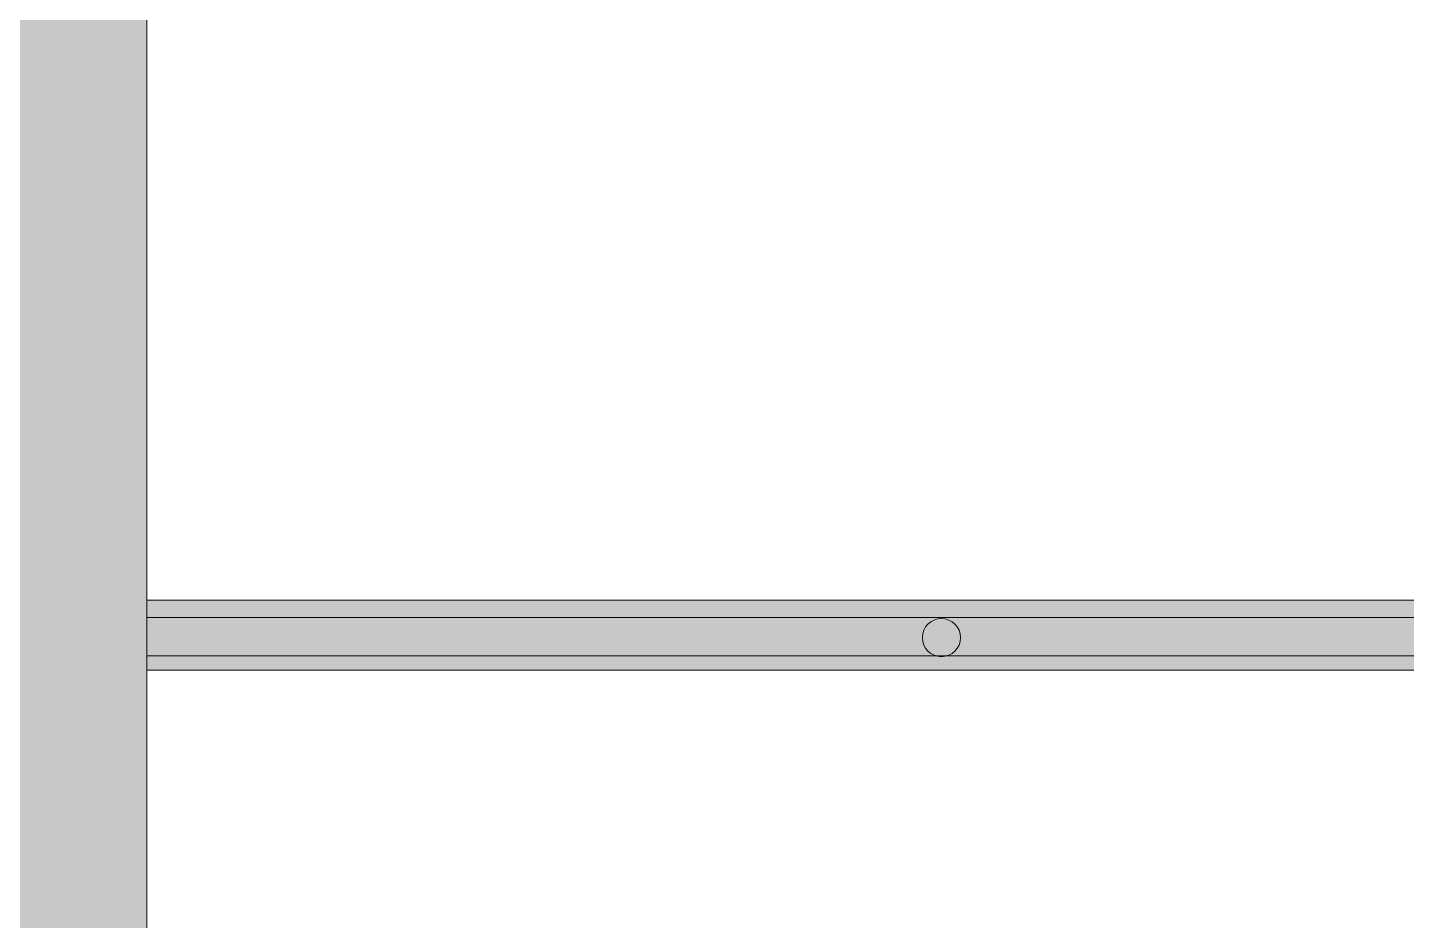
# Model space of a CAD drawing. Header units: metres. Extents: x 5 to 242, y -3 to 162.
# Drawn here: x 169.593 to 172.345, y 108.935 to 110.717 of the extents above; entities that cross this region are included whole.
import ezdxf

# ---------------------------------------------------------------- set-up
doc = ezdxf.new("R2010")
doc.units = ezdxf.units.M
doc.layers.add('1053_ARQ_BASE_MATADOURO_2_dwg', color=7, linetype='Continuous', lineweight=5, true_color=0x767676)
for name, color, linetype, lineweight in [('A-DETL', 7, 'Continuous', 5), ('A-DETL-GENF', 7, 'Continuous', 5), ('A-PISO', 7, 'Continuous', 5), ('A-WALL', 7, 'Continuous', 9)]:
    doc.layers.add(name, color=color, linetype=linetype, lineweight=lineweight)

# ---------------------------------------------------------------- blocks, each defined once
blk = doc.blocks.new('1053_ARQ_BASE_MATADOURO_2_dwg-3637054-TÉRREO 1_20')
at = {"layer": 'A-PISO', "color": 253, "true_color": 0xaaaaaa}
for p, q in [((159.4912, 76.353), (143.432, 76.353)), ((159.4912, 76.2768), (143.432, 76.2768))]:
    blk.add_line(p, q, dxfattribs=at)
at = {"layer": 'A-PISO', "color": 253, "true_color": 0xaaaaaa, "flags": 128}
blk.add_lwpolyline([(143.432, 76.3882), (159.5394, 76.3882), (159.5394, 76.2382), (159.5394, 75.3282)], dxfattribs=at)
at = {"layer": 'A-PISO', "color": 253, "true_color": 0xaaaaaa}
blk.add_circle((145.0181, 76.3132), 0.0381, dxfattribs=at)

msp = doc.modelspace()

# ---------------------------------------------------------------- hatches: boundary and pattern name
at = {"layer": 'A-DETL-GENF', "true_color": 0xffff00}
h = msp.add_hatch(color=2, dxfattribs=at)
h.paths.add_polyline_path([(159.2772, 95.5542), (169.8307, 95.5542), (169.8307, 120.7142), (129.9669, 120.7142), (129.9669, 95.5542), (149.0587, 95.5542)])
h.paths.add_polyline_path([(130.4761, 96.1081), (130.4761, 120.3589), (169.3545, 120.3589), (169.3545, 96.1081), (138.8401, 96.1081)])
at = {"layer": 'A-WALL', "true_color": 0xeaeaea, "transparency": 33554483}
h = msp.add_hatch(color=254, dxfattribs=at)
h.paths.add_polyline_path([(185.6131, 109.4342), (185.9382, 109.4342), (185.9382, 109.5742), (169.8307, 109.5742), (169.8307, 109.4342), (185.5958, 109.4342)])
h.paths.add_polyline_path([(166.9411, 109.4342), (169.3545, 109.4342), (169.3545, 109.5742), (166.2829, 109.5742), (166.2829, 109.4342)])

# ---------------------------------------------------------------- linework, layer by layer
at = {"layer": 'A-DETL'}
msp.add_line((169.8307, 95.5542), (169.8307, 120.7142), dxfattribs=at)
at = {"layer": 'A-WALL', "color": 253, "true_color": 0xb6b6b6}
msp.add_line((185.9382, 109.5742), (169.8307, 109.5742), dxfattribs=at)
at = {"layer": 'A-WALL', "color": 253, "true_color": 0xaaaaaa}
msp.add_line((185.9382, 109.4342), (169.8307, 109.4342), dxfattribs=at)

# ---------------------------------------------------------------- block references
at = {"layer": '1053_ARQ_BASE_MATADOURO_2_dwg', "color": 253, "true_color": 0xaaaaaa}
msp.add_blockref('1053_ARQ_BASE_MATADOURO_2_dwg-3637054-TÉRREO 1_20', (26.3988, 33.186), dxfattribs=at)

doc.saveas('drawing.dxf')
